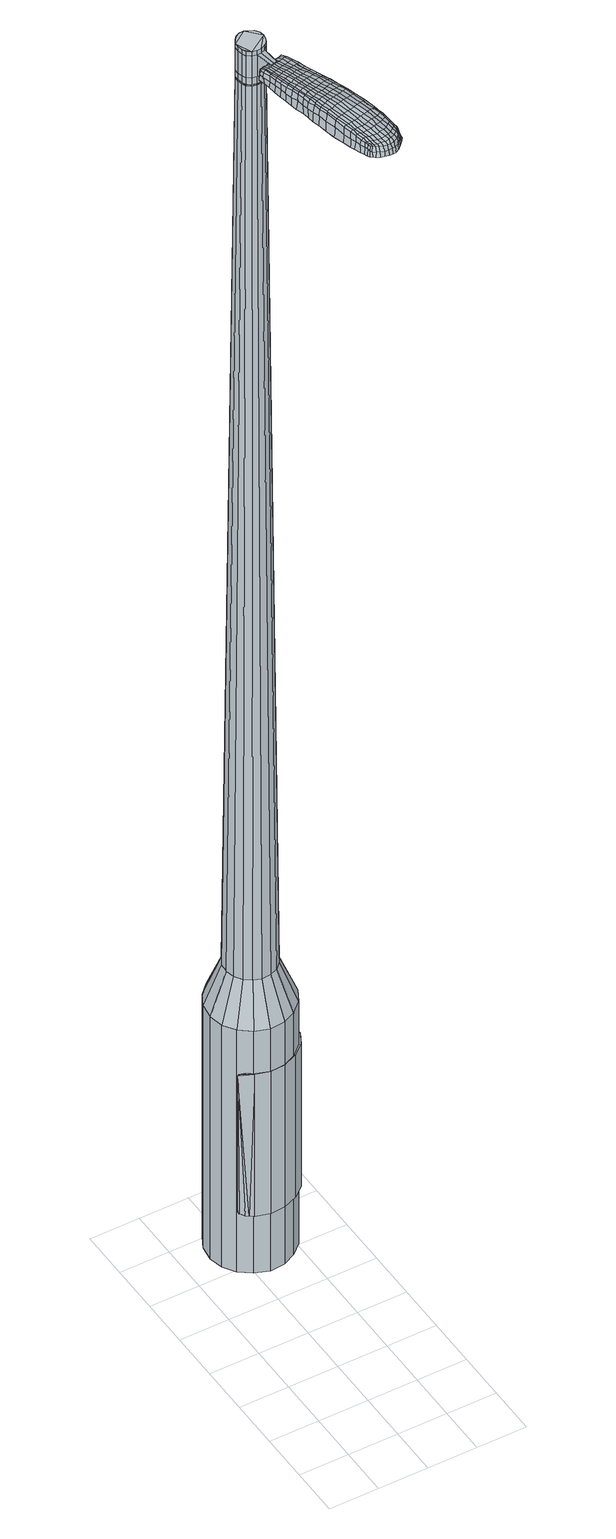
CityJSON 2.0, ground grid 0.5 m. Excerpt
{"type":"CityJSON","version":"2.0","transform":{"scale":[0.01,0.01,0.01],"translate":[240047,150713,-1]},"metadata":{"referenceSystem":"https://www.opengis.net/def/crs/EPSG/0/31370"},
"CityObjects":{
"object1":{"type":"GenericCityObject","attributes":{"cluster":827,"mean_distance_to_centroid":0.292,"new_centroid_x":240047.66,"new_centroid_y":150715.78,"mean_distance_to_camera":10.05,"H1":17.86,"H2":18.8,"Z_final":110.19,"cluster2":-1,"proj_x":240041.17,"proj_y":150717.24,"id_line":24051,"bearing_l":12.71,"distance":6.66,"orientation":"right","G_obj":282.71},"geometry":[{"type":"MultiSurface","lod":"2","boundaries":[[[0,1,2,3]],[[1,4,5,2]],[[4,6,7,5]],[[6,8,9,7]],[[8,10,11,9]],[[10,12,13,11]],[[12,14,15,13]],[[14,16,17,15]],[[16,18,19,17]],[[18,20,21,19]],[[20,22,23,21]],[[22,24,25,23]],[[24,26,27,25]],[[26,28,29,27]],[[28,30,31,29]],[[30,32,33,31]],[[32,34,35,33]],[[34,0,3,35]],[[36,37,38,39]],[[38,40,41,42]],[[41,43,42]],[[42,44,45,46]],[[45,47,46]],[[46,48,49,50]],[[49,51,50]],[[42,46,50,38]],[[50,52,39,38]],[[53,36,39]],[[2,5,7,35]],[[7,9,11,15]],[[11,13,15]],[[15,17,19,23]],[[19,21,23]],[[23,25,27,31]],[[27,29,31]],[[15,23,31,7]],[[31,33,35,7]],[[3,2,35]],[[1,0,54,55]],[[0,34,56,54]],[[34,32,57,56]],[[32,30,58,57]],[[30,28,59,58]],[[28,26,60,59]],[[26,24,61,60]],[[24,22,62,61]],[[22,20,63,62]],[[20,18,64,63]],[[18,16,65,64]],[[16,14,66,65]],[[14,12,67,66]],[[12,10,68,67]],[[10,8,69,68]],[[8,6,70,69]],[[6,4,71,70]],[[4,1,55,71]],[[55,54,72,73]],[[54,56,74,72]],[[56,57,75,74]],[[57,58,76,75]],[[58,59,77,76]],[[59,60,78,77]],[[60,61,79,78]],[[61,62,80,79]],[[62,63,81,80]],[[63,64,82,81]],[[64,65,83,82]],[[65,66,84,83]],[[66,67,85,84]],[[67,68,86,85]],[[68,69,87,86]],[[69,70,88,87]],[[70,71,89,88]],[[71,55,73,89]],[[90,91,92,93]],[[94,95,91,90]],[[96,97,95,94]],[[98,99,97,96]],[[100,101,99,98]],[[102,103,101,100]],[[104,105,103,102]],[[80,106,105,104]],[[107,108,106,80]],[[109,110,108,107]],[[111,112,110,109]],[[113,114,112,111]],[[115,116,114,113]],[[86,117,116,115]],[[87,118,117,86]],[[119,120,118,87]],[[121,122,120,119]],[[93,92,122,121]],[[123,124,125,126]],[[127,123,126,128]],[[129,127,128,130]],[[131,129,130,132]],[[133,131,132,134]],[[135,133,134,136]],[[137,135,136,138]],[[139,137,138,140]],[[141,139,140,142]],[[143,141,142,144]],[[145,143,144,146]],[[147,145,146,148]],[[149,147,148,150]],[[151,149,150,152]],[[153,151,152,154]],[[155,153,154,156]],[[73,72,90,93]],[[72,74,94,90]],[[74,75,96,94]],[[75,76,98,96]],[[76,77,100,98]],[[77,78,102,100]],[[78,79,104,102]],[[79,80,104]],[[81,107,80]],[[81,82,109,107]],[[82,83,111,109]],[[83,84,113,111]],[[84,85,115,113]],[[85,86,115]],[[88,119,87]],[[88,89,121,119]],[[89,73,93,121]],[[157,158,92,91]],[[158,159,122,92]],[[159,160,120,122]],[[160,118,120]],[[161,116,117]],[[161,162,114,116]],[[162,163,112,114]],[[163,164,110,112]],[[164,165,108,110]],[[165,106,108]],[[166,105,106]],[[166,167,103,105]],[[167,168,101,103]],[[168,169,99,101]],[[169,170,97,99]],[[170,171,95,97]],[[171,157,91,95]],[[39,52,155,172]],[[158,157,173,156]],[[53,39,172,124]],[[157,171,125,173]],[[36,53,124,123]],[[171,170,126,125]],[[37,36,123,127]],[[170,169,128,126]],[[38,37,127,129]],[[169,168,130,128]],[[40,38,129,131]],[[168,167,132,130]],[[41,40,131,133]],[[167,166,134,132]],[[43,41,133,135]],[[166,106,136,134]],[[42,43,135,137]],[[106,165,138,136]],[[44,42,137,139]],[[165,164,140,138]],[[45,44,139,141]],[[164,163,142,140]],[[47,45,141,143]],[[163,162,144,142]],[[46,47,143,145]],[[162,161,146,144]],[[48,46,145,147]],[[161,117,148,146]],[[49,48,147,149]],[[117,118,150,148]],[[51,49,149,151]],[[118,160,152,150]],[[50,51,151,153]],[[160,159,154,152]],[[52,50,153,155]],[[159,158,156,154]],[[155,156,174,175]],[[156,173,176,174]],[[173,125,177,176]],[[125,124,178,177]],[[124,172,179,178]],[[172,155,175,179]],[[180,181,182,183]],[[184,180,183,185]],[[180,184,186,187]],[[181,180,187,188]],[[189,190,191,192]],[[193,189,192,194]],[[189,193,195,196]],[[190,189,196,197]],[[198,199,200,201]],[[202,198,201,203]],[[198,202,204,205]],[[199,198,205,206]],[[207,208,209,210]],[[211,207,210,212]],[[207,211,213,214]],[[208,207,214,215]],[[216,217,218,219]],[[220,216,219,221]],[[216,220,222,223]],[[217,216,223,224]],[[225,226,227,228]],[[229,225,228,230]],[[225,229,231,232]],[[226,225,232,233]],[[234,235,236,237]],[[226,234,237,227]],[[234,226,233,238]],[[235,234,238,239]],[[240,241,242,243]],[[235,240,243,236]],[[240,235,239,244]],[[241,240,244,245]],[[246,184,185,247]],[[241,246,247,242]],[[246,241,245,248]],[[184,246,248,186]],[[249,250,251,252]],[[253,249,252,254]],[[249,253,255,256]],[[250,249,256,257]],[[258,259,260,261]],[[250,258,261,251]],[[258,250,257,262]],[[259,258,262,263]],[[264,265,266,267]],[[259,264,267,260]],[[264,259,263,268]],[[265,264,268,269]],[[270,271,272,273]],[[265,270,273,266]],[[270,265,269,274]],[[271,270,274,275]],[[276,181,188,277]],[[271,276,277,272]],[[276,271,275,278]],[[181,276,278,182]],[[279,280,281,282]],[[283,279,282,284]],[[279,283,285,286]],[[280,279,286,287]],[[288,289,290,291]],[[280,288,291,281]],[[288,280,287,292]],[[289,288,292,293]],[[294,295,296,297]],[[289,294,297,290]],[[294,289,293,298]],[[295,294,298,299]],[[300,193,194,301]],[[295,300,301,296]],[[300,295,299,302]],[[193,300,302,195]],[[303,304,305,306]],[[307,303,306,308]],[[303,307,309,310]],[[304,303,310,311]],[[312,313,314,315]],[[304,312,315,305]],[[312,304,311,316]],[[313,312,316,317]],[[318,319,320,321]],[[313,318,321,314]],[[318,313,317,322]],[[319,318,322,323]],[[324,325,326,327]],[[319,324,327,320]],[[324,319,323,328]],[[325,324,328,329]],[[330,190,197,331]],[[325,330,331,326]],[[330,325,329,332]],[[190,330,332,191]],[[333,219,218,334]],[[335,333,334,336]],[[333,335,337,338]],[[219,333,338,221]],[[339,335,336,340]],[[341,339,340,342]],[[339,341,343,344]],[[335,339,344,337]],[[345,341,342,346]],[[347,345,346,348]],[[345,347,349,350]],[[341,345,350,343]],[[351,347,348,352]],[[353,351,352,354]],[[351,353,355,356]],[[347,351,356,349]],[[357,353,354,358]],[[208,357,358,209]],[[357,208,215,359]],[[353,357,359,355]],[[360,361,206,205]],[[362,360,205,204]],[[360,362,363,364]],[[361,360,364,365]],[[366,367,365,364]],[[368,366,364,363]],[[366,368,369,370]],[[367,366,370,371]],[[372,373,371,370]],[[374,372,370,369]],[[372,374,375,376]],[[373,372,376,377]],[[378,379,377,376]],[[380,378,376,375]],[[378,380,213,211]],[[379,378,211,212]],[[381,382,383,384]],[[283,381,384,285]],[[381,283,284,385]],[[382,381,385,386]],[[387,202,203,388]],[[382,387,388,383]],[[387,382,386,389]],[[202,387,389,204]],[[390,391,392,393]],[[229,390,393,231]],[[390,229,230,394]],[[391,390,394,395]],[[396,397,398,399]],[[391,396,399,392]],[[396,391,395,400]],[[397,396,400,401]],[[402,199,206,403]],[[397,402,403,398]],[[402,397,401,404]],[[199,402,404,200]],[[405,406,407,408]],[[187,405,408,188]],[[405,187,186,409]],[[406,405,409,410]],[[411,412,413,414]],[[406,411,414,407]],[[411,406,410,415]],[[412,411,415,416]],[[417,210,209,418]],[[412,417,418,413]],[[417,412,416,419]],[[210,417,419,212]],[[420,421,422,423]],[[192,420,423,194]],[[420,192,191,424]],[[421,420,424,425]],[[426,214,213,427]],[[421,426,427,422]],[[426,421,425,428]],[[214,426,428,215]],[[429,430,431,432]],[[307,429,432,309]],[[429,307,308,433]],[[430,429,433,434]],[[435,220,221,436]],[[430,435,436,431]],[[435,430,434,437]],[[220,435,437,222]],[[438,439,440,441]],[[253,438,441,255]],[[438,253,254,442]],[[439,438,442,443]],[[444,445,446,447]],[[439,444,447,440]],[[444,439,443,448]],[[445,444,448,449]],[[450,217,224,451]],[[445,450,451,446]],[[450,445,449,452]],[[217,450,452,218]],[[453,454,443,442]],[[252,453,442,254]],[[453,252,251,455]],[[454,453,455,456]],[[457,458,449,448]],[[454,457,448,443]],[[457,454,456,459]],[[458,457,459,460]],[[461,334,218,452]],[[458,461,452,449]],[[461,458,460,462]],[[334,461,462,336]],[[463,464,465,466]],[[310,463,466,311]],[[463,310,309,432]],[[464,463,432,431]],[[467,338,337,468]],[[464,467,468,465]],[[467,464,431,436]],[[338,467,436,221]],[[469,470,456,455]],[[261,469,455,251]],[[469,261,260,471]],[[470,469,471,472]],[[473,474,460,459]],[[470,473,459,456]],[[473,470,472,475]],[[474,473,475,476]],[[477,340,336,462]],[[474,477,462,460]],[[477,474,476,478]],[[340,477,478,342]],[[479,480,481,482]],[[316,479,482,317]],[[479,316,311,466]],[[480,479,466,465]],[[483,344,343,484]],[[480,483,484,481]],[[483,480,465,468]],[[344,483,468,337]],[[485,486,472,471]],[[267,485,471,260]],[[485,267,266,487]],[[486,485,487,488]],[[489,490,476,475]],[[486,489,475,472]],[[489,486,488,491]],[[490,489,491,492]],[[493,346,342,478]],[[490,493,478,476]],[[493,490,492,494]],[[346,493,494,348]],[[495,496,497,498]],[[322,495,498,323]],[[495,322,317,482]],[[496,495,482,481]],[[499,350,349,500]],[[496,499,500,497]],[[499,496,481,484]],[[350,499,484,343]],[[501,502,488,487]],[[273,501,487,266]],[[501,273,272,503]],[[502,501,503,504]],[[505,506,492,491]],[[502,505,491,488]],[[505,502,504,507]],[[506,505,507,508]],[[509,352,348,494]],[[506,509,494,492]],[[509,506,508,510]],[[352,509,510,354]],[[511,512,513,514]],[[328,511,514,329]],[[511,328,323,498]],[[512,511,498,497]],[[515,356,355,516]],[[512,515,516,513]],[[515,512,497,500]],[[356,515,500,349]],[[517,518,504,503]],[[277,517,503,272]],[[517,277,188,408]],[[518,517,408,407]],[[519,520,508,507]],[[518,519,507,504]],[[519,518,407,414]],[[520,519,414,413]],[[521,358,354,510]],[[520,521,510,508]],[[521,520,413,418]],[[358,521,418,209]],[[522,523,425,424]],[[332,522,424,191]],[[522,332,329,514]],[[523,522,514,513]],[[524,359,215,428]],[[523,524,428,425]],[[524,523,513,516]],[[359,524,516,355]],[[525,526,386,385]],[[282,525,385,284]],[[525,282,281,527]],[[526,525,527,528]],[[529,362,204,389]],[[526,529,389,386]],[[529,526,528,530]],[[362,529,530,363]],[[531,532,533,534]],[[232,531,534,233]],[[531,232,231,393]],[[532,531,393,392]],[[535,536,537,538]],[[532,535,538,533]],[[535,532,392,399]],[[536,535,399,398]],[[539,361,365,540]],[[536,539,540,537]],[[539,536,398,403]],[[361,539,403,206]],[[541,542,528,527]],[[291,541,527,281]],[[541,291,290,543]],[[542,541,543,544]],[[545,368,363,530]],[[542,545,530,528]],[[545,542,544,546]],[[368,545,546,369]],[[547,548,549,550]],[[238,547,550,239]],[[547,238,233,534]],[[548,547,534,533]],[[551,552,553,554]],[[548,551,554,549]],[[551,548,533,538]],[[552,551,538,537]],[[555,367,371,556]],[[552,555,556,553]],[[555,552,537,540]],[[367,555,540,365]],[[557,558,544,543]],[[297,557,543,290]],[[557,297,296,559]],[[558,557,559,560]],[[561,374,369,546]],[[558,561,546,544]],[[561,558,560,562]],[[374,561,562,375]],[[563,564,565,566]],[[244,563,566,245]],[[563,244,239,550]],[[564,563,550,549]],[[567,568,569,570]],[[564,567,570,565]],[[567,564,549,554]],[[568,567,554,553]],[[571,373,377,572]],[[568,571,572,569]],[[571,568,553,556]],[[373,571,556,371]],[[573,574,560,559]],[[301,573,559,296]],[[573,301,194,423]],[[574,573,423,422]],[[575,380,375,562]],[[574,575,562,560]],[[575,574,422,427]],[[380,575,427,213]],[[576,577,410,409]],[[248,576,409,186]],[[576,248,245,566]],[[577,576,566,565]],[[578,579,416,415]],[[577,578,415,410]],[[578,577,565,570]],[[579,578,570,569]],[[580,379,212,419]],[[579,580,419,416]],[[580,579,569,572]],[[379,580,572,377]],[[581,582,583,584]],[[584,583,585,586]],[[587,585,583,588]],[[588,583,582,589]],[[590,591,592,593]],[[593,592,594,595]],[[596,594,592,597]],[[597,592,591,598]],[[599,600,601,602]],[[602,601,603,604]],[[605,603,601,606]],[[606,601,600,607]],[[608,609,610,611]],[[611,610,612,613]],[[614,612,610,615]],[[615,610,609,616]],[[617,618,619,620]],[[620,619,621,622]],[[623,621,619,624]],[[624,619,618,625]],[[626,627,628,629]],[[629,628,630,631]],[[632,630,628,633]],[[633,628,627,634]],[[635,636,637,638]],[[638,637,627,626]],[[634,627,637,639]],[[639,637,636,640]],[[641,642,643,644]],[[644,643,636,635]],[[640,636,643,645]],[[645,643,642,646]],[[586,585,647,648]],[[648,647,642,641]],[[646,642,647,649]],[[649,647,585,587]],[[650,651,652,653]],[[653,652,654,655]],[[656,654,652,657]],[[657,652,651,658]],[[659,660,661,662]],[[662,661,651,650]],[[658,651,661,663]],[[663,661,660,664]],[[665,666,667,668]],[[668,667,660,659]],[[664,660,667,669]],[[669,667,666,670]],[[671,672,673,674]],[[674,673,666,665]],[[670,666,673,675]],[[675,673,672,676]],[[589,582,677,678]],[[678,677,672,671]],[[676,672,677,679]],[[679,677,582,581]],[[680,681,682,683]],[[683,682,684,685]],[[686,684,682,687]],[[687,682,681,688]],[[689,690,691,692]],[[692,691,681,680]],[[688,681,691,693]],[[693,691,690,694]],[[695,696,697,698]],[[698,697,690,689]],[[694,690,697,699]],[[699,697,696,700]],[[595,594,701,702]],[[702,701,696,695]],[[700,696,701,703]],[[703,701,594,596]],[[704,705,706,707]],[[707,706,708,709]],[[710,708,706,711]],[[711,706,705,712]],[[713,714,715,716]],[[716,715,705,704]],[[712,705,715,717]],[[717,715,714,718]],[[719,720,721,722]],[[722,721,714,713]],[[718,714,721,723]],[[723,721,720,724]],[[725,726,727,728]],[[728,727,720,719]],[[724,720,727,729]],[[729,727,726,730]],[[598,591,731,732]],[[732,731,726,725]],[[730,726,731,733]],[[733,731,591,590]],[[617,620,734,735]],[[735,734,736,737]],[[738,736,734,739]],[[739,734,620,622]],[[737,736,740,741]],[[741,740,742,743]],[[744,742,740,745]],[[745,740,736,738]],[[743,742,746,747]],[[747,746,748,749]],[[750,748,746,751]],[[751,746,742,744]],[[749,748,752,753]],[[753,752,754,755]],[[756,754,752,757]],[[757,752,748,750]],[[755,754,758,759]],[[759,758,609,608]],[[616,609,758,760]],[[760,758,754,756]],[[607,761,762,606]],[[606,762,763,605]],[[764,763,762,765]],[[765,762,761,766]],[[766,767,768,765]],[[765,768,769,764]],[[770,769,768,771]],[[771,768,767,772]],[[772,773,774,771]],[[771,774,775,770]],[[776,775,774,777]],[[777,774,773,778]],[[778,779,780,777]],[[777,780,781,776]],[[614,781,780,612]],[[612,780,779,613]],[[782,783,784,785]],[[785,784,684,686]],[[685,684,784,786]],[[786,784,783,787]],[[604,603,788,789]],[[789,788,783,782]],[[787,783,788,790]],[[790,788,603,605]],[[791,792,793,794]],[[794,793,630,632]],[[631,630,793,795]],[[795,793,792,796]],[[797,798,799,800]],[[800,799,792,791]],[[796,792,799,801]],[[801,799,798,802]],[[607,600,803,804]],[[804,803,798,797]],[[802,798,803,805]],[[805,803,600,599]],[[806,807,808,809]],[[809,808,588,589]],[[587,588,808,810]],[[810,808,807,811]],[[812,813,814,815]],[[815,814,807,806]],[[811,807,814,816]],[[816,814,813,817]],[[608,611,818,819]],[[819,818,813,812]],[[817,813,818,820]],[[820,818,611,613]],[[821,822,823,824]],[[824,823,593,595]],[[590,593,823,825]],[[825,823,822,826]],[[614,615,827,828]],[[828,827,822,821]],[[826,822,827,829]],[[829,827,615,616]],[[830,831,832,833]],[[833,832,708,710]],[[709,708,832,834]],[[834,832,831,835]],[[622,621,836,837]],[[837,836,831,830]],[[835,831,836,838]],[[838,836,621,623]],[[839,840,654,656]],[[655,654,841]],[[654,840,841]],[[842,843,844,845]],[[845,844,840,839]],[[841,840,844,846]],[[846,844,843,847]],[[625,618,848,849]],[[849,848,843,842]],[[847,843,848,850]],[[850,848,618,617]],[[841,851,653,655]],[[650,653,851,852]],[[852,851,853]],[[847,854,855,846]],[[846,855,851,841]],[[853,851,855,856]],[[856,855,854,857]],[[617,735,175,850]],[[850,175,854,847]],[[857,854,175,858]],[[858,175,735,737]],[[859,860,861,862]],[[862,861,711,712]],[[710,711,861,833]],[[833,861,860,830]],[[738,739,863,864]],[[864,863,860,859]],[[830,860,863,837]],[[837,863,739,622]],[[853,865,866,852]],[[852,866,662,650]],[[659,662,866,867]],[[867,866,865,868]],[[857,869,870,856]],[[856,870,865,853]],[[868,865,870,871]],[[871,870,869,872]],[[737,741,873,858]],[[858,873,869,857]],[[872,869,873,874]],[[874,873,741,743]],[[875,876,877,878]],[[878,877,717,718]],[[712,717,877,862]],[[862,877,876,859]],[[744,745,879,880]],[[880,879,876,875]],[[859,876,879,864]],[[864,879,745,738]],[[868,881,882,867]],[[867,882,668,659]],[[665,668,882,883]],[[883,882,881,884]],[[872,885,886,871]],[[871,886,881,868]],[[884,881,886,887]],[[887,886,885,888]],[[743,747,889,874]],[[874,889,885,872]],[[888,885,889,890]],[[890,889,747,749]],[[891,892,893,894]],[[894,893,723,724]],[[718,723,893,878]],[[878,893,892,875]],[[750,751,895,896]],[[896,895,892,891]],[[875,892,895,880]],[[880,895,751,744]],[[884,897,898,883]],[[883,898,674,665]],[[671,674,898,899]],[[899,898,897,900]],[[888,901,902,887]],[[887,902,897,884]],[[900,897,902,903]],[[903,902,901,904]],[[749,753,905,890]],[[890,905,901,888]],[[904,901,905,906]],[[906,905,753,755]],[[907,908,909,910]],[[910,909,729,730]],[[724,729,909,894]],[[894,909,908,891]],[[756,757,911,912]],[[912,911,908,907]],[[891,908,911,896]],[[896,911,757,750]],[[900,913,914,899]],[[899,914,678,671]],[[589,678,914,809]],[[809,914,913,806]],[[904,915,916,903]],[[903,916,913,900]],[[806,913,916,815]],[[815,916,915,812]],[[755,759,917,906]],[[906,917,915,904]],[[812,915,917,819]],[[819,917,759,608]],[[826,918,919,825]],[[825,919,733,590]],[[730,733,919,910]],[[910,919,918,907]],[[616,760,920,829]],[[829,920,918,826]],[[907,918,920,912]],[[912,920,760,756]],[[787,921,922,786]],[[786,922,683,685]],[[680,683,922,923]],[[923,922,921,924]],[[605,763,925,790]],[[790,925,921,787]],[[924,921,925,926]],[[926,925,763,764]],[[927,928,929,930]],[[930,929,633,634]],[[632,633,929,794]],[[794,929,928,791]],[[931,932,933,934]],[[934,933,928,927]],[[791,928,933,800]],[[800,933,932,797]],[[766,761,935,936]],[[936,935,932,931]],[[797,932,935,804]],[[804,935,761,607]],[[924,937,938,923]],[[923,938,692,680]],[[689,692,938,939]],[[939,938,937,940]],[[764,769,941,926]],[[926,941,937,924]],[[940,937,941,942]],[[942,941,769,770]],[[943,944,945,946]],[[946,945,639,640]],[[634,639,945,930]],[[930,945,944,927]],[[947,948,949,950]],[[950,949,944,943]],[[927,944,949,934]],[[934,949,948,931]],[[772,767,951,952]],[[952,951,948,947]],[[931,948,951,936]],[[936,951,767,766]],[[940,953,954,939]],[[939,954,698,689]],[[695,698,954,955]],[[955,954,953,956]],[[770,775,957,942]],[[942,957,953,940]],[[956,953,957,958]],[[958,957,775,776]],[[959,960,961,962]],[[962,961,645,646]],[[640,645,961,946]],[[946,961,960,943]],[[963,964,965,966]],[[966,965,960,959]],[[943,960,965,950]],[[950,965,964,947]],[[778,773,967,968]],[[968,967,964,963]],[[947,964,967,952]],[[952,967,773,772]],[[956,969,970,955]],[[955,970,702,695]],[[595,702,970,824]],[[824,970,969,821]],[[776,781,971,958]],[[958,971,969,956]],[[821,969,971,828]],[[828,971,781,614]],[[811,972,973,810]],[[810,973,649,587]],[[646,649,973,962]],[[962,973,972,959]],[[817,974,975,816]],[[816,975,972,811]],[[959,972,975,966]],[[966,975,974,963]],[[613,779,976,820]],[[820,976,974,817]],[[963,974,976,968]],[[968,976,779,778]],[[581,584,183,182]],[[584,586,185,183]],[[596,597,196,195]],[[597,598,197,196]],[[599,602,201,200]],[[602,604,203,201]],[[623,624,223,222]],[[624,625,224,223]],[[626,629,228,227]],[[629,631,230,228]],[[635,638,237,236]],[[638,626,227,237]],[[641,644,243,242]],[[644,635,236,243]],[[586,648,247,185]],[[648,641,242,247]],[[656,657,256,255]],[[657,658,257,256]],[[658,663,262,257]],[[663,664,263,262]],[[664,669,268,263]],[[669,670,269,268]],[[670,675,274,269]],[[675,676,275,274]],[[676,679,278,275]],[[679,581,182,278]],[[686,687,286,285]],[[687,688,287,286]],[[688,693,292,287]],[[693,694,293,292]],[[694,699,298,293]],[[699,700,299,298]],[[700,703,302,299]],[[703,596,195,302]],[[704,707,306,305]],[[707,709,308,306]],[[713,716,315,314]],[[716,704,305,315]],[[719,722,321,320]],[[722,713,314,321]],[[725,728,327,326]],[[728,719,320,327]],[[598,732,331,197]],[[732,725,326,331]],[[782,785,384,383]],[[785,686,285,384]],[[604,789,388,203]],[[789,782,383,388]],[[631,795,394,230]],[[795,796,395,394]],[[796,801,400,395]],[[801,802,401,400]],[[802,805,404,401]],[[805,599,200,404]],[[709,834,433,308]],[[834,835,434,433]],[[835,838,437,434]],[[838,623,222,437]],[[839,656,441,440]],[[656,255,441]],[[842,845,447,446]],[[845,839,440,447]],[[625,849,451,224]],[[849,842,446,451]],[[977,978,979,980]],[[981,982,980,979]],[[983,984,985,986]],[[987,988,989,990]],[[978,991,992,979]],[[993,981,979,992]],[[994,983,986,995]],[[996,997,988,987]],[[991,998,999,992]],[[999,1000,993,992]],[[1001,994,995,1002]],[[1003,997,996,1004]],[[998,1005,1006,999]],[[1006,1007,1000,999]],[[1008,1001,1002,1009]],[[1010,1003,1004,1011]],[[1012,1013,1014,1015]],[[1016,1017,1013,1012]],[[1016,1018,1019,1017]],[[1018,1020,1021,1019]],[[1022,1023,1024,1025]],[[1026,1027,1023,1022]],[[1028,1029,1027,1026]],[[1030,1031,1029,1028]],[[1025,1014,1013,1022]],[[1022,1013,1017,1026]],[[1017,1019,1028,1026]],[[1019,1021,1030,1028]],[[986,985,982,981]],[[995,986,981,993]],[[1000,1002,995,993]],[[1007,1009,1002,1000]],[[987,990,984,983]],[[996,987,983,994]],[[1004,996,994,1001]],[[1011,1004,1001,1008]],[[988,1012,1015,989]],[[997,1016,1012,988]],[[1018,1016,997,1003]],[[1020,1018,1003,1010]],[[1032,1033,1034,1035]],[[1034,1036,1037,1038]],[[1034,1038,1039,1040]],[[1034,1040,1035]],[[1041,1032,1035,1042]],[[1043,1042,1035,1044]],[[1045,1044,1035]],[[1046,1034,1033,1047]],[[1048,1046,1047,1049]],[[1050,1048,1049,1051]],[[1052,1050,1051,1053]],[[1054,1052,1053,1055]],[[1055,1056,1057,1058]],[[1055,1058,1059,1060]],[[1055,1060,1061,1062]],[[1061,1063,1064,1065]],[[1061,1065,1066,1067]],[[1061,1067,1062]],[[1055,1062,1054]],[[1068,1069,1033,1032]],[[1070,1071,1036,1034]],[[1072,1073,1045,1035]],[[1069,1074,1047,1033]],[[1075,1070,1034,1046]],[[1074,1076,1049,1047]],[[1077,1075,1046,1048]],[[1076,1078,1051,1049]],[[1079,1077,1048,1050]],[[1078,1080,1053,1051]],[[1081,1079,1050,1052]],[[1080,1082,1055,1053]],[[1083,1081,1052,1054]],[[1082,1084,1056,1055]],[[1085,1086,1063,1061]],[[1087,1083,1054,1062]],[[1057,1056,1084,1088]],[[1058,1057,1088,1089]],[[1059,1058,1089,1090]],[[1060,1059,1090,1091]],[[1061,1060,1091,1085]],[[1092,1068,1032,1041]],[[1093,1092,1041,1042]],[[1094,1093,1042,1043]],[[1095,1094,1043,1044]],[[1073,1095,1044,1045]],[[1037,1036,1071,1096]],[[1064,1063,1086,1097]],[[1038,1037,1096,1098]],[[1039,1038,1098,1099]],[[1040,1039,1099,1100]],[[1035,1040,1100,1072]],[[1065,1064,1097,1101]],[[1066,1065,1101,1102]],[[1067,1066,1102,1103]],[[1062,1067,1103,1087]]]}]}
},
"vertices":[
[78,235,384],[63,234,384],[63,234,96],[78,235,96],[49,239,384],[49,239,96],[37,248,384],[37,248,96],[29,260,384],[29,260,96],[26,274,384],[26,274,96],[28,289,384],[28,289,96],[35,302,384],[35,302,96],[45,312,384],[45,312,96],[59,318,384],[59,318,96],[74,318,384],[74,318,96],[88,314,384],[88,314,96],[99,305,384],[99,305,96],[107,293,384],[107,293,96],[111,278,384],[111,278,96],[109,264,384],[109,264,96],[102,251,384],[102,251,96],[91,241,384],[91,241,96],[79,268,1524],[81,272,1524],[82,277,1524],[71,263,1524],[81,282,1524],[78,286,1524],[70,290,1524],[74,288,1524],[65,290,1524],[61,288,1524],[55,280,1524],[58,285,1524],[55,276,1524],[56,271,1524],[62,264,1524],[58,267,1524],[67,263,1524],[76,265,1524],[74,252,429],[65,251,429],[82,255,429],[88,261,429],[92,269,429],[93,278,429],[92,286,429],[87,294,429],[80,299,429],[71,301,429],[63,301,429],[55,298,429],[48,292,429],[44,284,429],[43,275,429],[45,267,429],[50,259,429],[57,254,429],[71,263,1483],[67,263,1483],[76,265,1483],[79,268,1483],[81,272,1483],[82,277,1483],[81,282,1483],[78,286,1483],[74,288,1483],[70,290,1483],[65,290,1483],[61,288,1483],[58,285,1483],[55,280,1483],[55,276,1483],[56,271,1483],[58,267,1483],[62,264,1483],[71,264,1483],[71,264,1485],[67,264,1485],[67,264,1483],[75,266,1483],[75,266,1485],[79,269,1483],[79,269,1485],[81,273,1483],[81,273,1485],[81,277,1483],[81,277,1485],[80,281,1483],[80,281,1485],[78,285,1483],[78,285,1485],[74,288,1485],[70,289,1483],[70,289,1485],[65,289,1483],[65,289,1485],[61,287,1483],[61,287,1485],[58,284,1483],[58,284,1485],[56,280,1483],[56,280,1485],[55,276,1485],[56,271,1485],[59,268,1483],[59,268,1485],[62,265,1483],[62,265,1485],[79,268,1519],[76,265,1519],[76,265,1493],[79,268,1493],[81,272,1519],[81,272,1493],[82,277,1519],[82,277,1493],[81,282,1519],[81,282,1493],[78,286,1519],[78,286,1493],[74,288,1519],[74,288,1493],[70,290,1519],[70,290,1493],[65,290,1519],[65,290,1493],[61,288,1519],[61,288,1493],[58,285,1519],[58,285,1493],[55,280,1519],[55,280,1493],[55,276,1519],[55,276,1493],[56,271,1519],[56,271,1493],[58,267,1519],[58,267,1493],[62,264,1519],[62,264,1493],[67,263,1519],[67,263,1493],[71,263,1485],[67,263,1485],[62,264,1485],[58,267,1485],[55,280,1485],[58,285,1485],[61,288,1485],[65,290,1485],[70,290,1485],[78,286,1485],[81,282,1485],[82,277,1485],[81,272,1485],[79,268,1485],[76,265,1485],[71,263,1519],[71,263,1493],[72,244,1513],[72,244,1518],[75,245,1513],[78,246,1513],[78,246,1518],[75,245,1518],[73,169,1519],[71,176,1518],[70,174,1509],[71,167,1510],[74,160,1519],[73,158,1510],[76,161,1526],[74,170,1525],[73,177,1525],[110,177,1519],[108,184,1518],[107,184,1525],[109,177,1525],[112,168,1519],[111,169,1526],[114,167,1510],[112,176,1510],[110,183,1509],[109,101,1519],[106,101,1519],[106,100,1513],[109,100,1513],[113,103,1519],[113,102,1513],[113,105,1524],[109,103,1524],[105,102,1524],[93,174,1530],[91,181,1529],[88,180,1529],[90,173,1530],[95,165,1531],[92,164,1531],[99,166,1530],[97,174,1530],[95,182,1529],[75,252,1512],[72,252,1512],[73,251,1517],[75,251,1517],[78,253,1512],[78,252,1517],[78,252,1506],[75,251,1506],[72,251,1506],[87,111,1519],[86,114,1519],[85,113,1512],[86,110,1512],[88,109,1518],[87,108,1512],[89,110,1522],[88,112,1523],[87,115,1524],[84,119,1519],[83,124,1519],[81,123,1512],[83,117,1512],[85,119,1524],[84,125,1525],[81,130,1519],[79,137,1519],[78,136,1511],[80,128,1511],[82,131,1526],[80,139,1526],[77,149,1519],[75,147,1510],[78,150,1526],[60,241,1513],[62,234,1513],[63,235,1518],[61,242,1517],[60,247,1512],[61,246,1516],[59,246,1506],[60,240,1507],[61,233,1507],[63,226,1514],[64,219,1515],[65,220,1520],[64,227,1519],[62,225,1507],[63,218,1507],[65,212,1515],[66,204,1516],[68,206,1522],[66,213,1521],[64,210,1508],[65,203,1508],[68,197,1517],[69,190,1517],[70,191,1524],[69,198,1523],[66,196,1508],[68,188,1509],[70,183,1518],[71,184,1524],[69,181,1509],[122,118,1519],[122,121,1519],[120,122,1524],[121,118,1523],[122,116,1518],[121,116,1522],[123,115,1512],[123,118,1512],[123,121,1512],[121,126,1519],[120,132,1519],[119,132,1525],[120,126,1524],[123,126,1512],[122,131,1512],[119,138,1519],[118,146,1519],[116,146,1526],[118,138,1526],[121,137,1511],[119,145,1511],[115,157,1519],[113,157,1526],[117,156,1510],[90,248,1513],[92,241,1513],[93,240,1507],[91,247,1507],[88,253,1512],[89,253,1506],[88,252,1516],[89,248,1517],[91,241,1518],[94,233,1514],[96,226,1515],[98,225,1507],[96,233,1507],[93,234,1519],[95,227,1520],[98,219,1515],[100,212,1516],[102,211,1508],[100,218,1508],[97,220,1521],[99,212,1522],[102,205,1517],[104,198,1517],[106,197,1509],[104,204,1508],[101,205,1523],[103,198,1524],[106,191,1518],[108,190,1509],[105,191,1524],[76,246,1519],[74,245,1519],[78,239,1520],[75,238,1520],[81,239,1520],[79,246,1519],[80,231,1522],[77,231,1522],[81,224,1523],[79,223,1523],[84,225,1523],[83,232,1521],[83,217,1524],[80,216,1524],[85,210,1525],[82,209,1525],[88,210,1525],[86,217,1524],[86,202,1526],[83,202,1526],[88,195,1527],[85,194,1527],[91,196,1527],[90,203,1526],[90,188,1528],[87,187,1528],[93,189,1528],[108,106,1527],[105,105,1527],[112,108,1526],[111,112,1527],[107,110,1528],[104,109,1528],[106,116,1529],[102,116,1529],[110,118,1528],[108,125,1530],[104,124,1530],[101,123,1530],[103,131,1531],[99,130,1531],[107,132,1530],[105,141,1531],[101,140,1531],[97,139,1531],[98,152,1531],[94,151,1531],[102,153,1531],[121,113,1518],[120,111,1519],[121,110,1513],[123,113,1513],[120,115,1523],[119,112,1523],[117,107,1519],[117,106,1513],[116,108,1524],[89,107,1518],[92,105,1518],[92,107,1523],[90,108,1523],[89,106,1513],[91,104,1513],[95,103,1519],[98,101,1519],[98,103,1524],[95,105,1523],[94,102,1513],[98,101,1513],[102,101,1519],[102,102,1524],[102,100,1513],[75,170,1528],[77,171,1528],[76,178,1528],[74,177,1527],[77,162,1528],[79,162,1529],[80,171,1529],[83,172,1530],[82,179,1529],[79,178,1528],[82,162,1529],[85,163,1530],[86,172,1530],[85,179,1529],[88,163,1531],[107,177,1528],[105,177,1529],[107,168,1529],[109,169,1528],[105,184,1527],[103,184,1528],[101,176,1529],[103,167,1530],[99,183,1528],[87,255,1512],[85,254,1512],[84,253,1517],[86,254,1517],[88,254,1506],[86,254,1506],[81,254,1512],[81,252,1517],[82,253,1506],[61,249,1512],[62,249,1512],[62,248,1506],[60,248,1506],[61,248,1517],[63,248,1517],[64,250,1512],[67,251,1512],[67,250,1506],[64,249,1506],[65,249,1517],[68,249,1517],[70,251,1512],[70,250,1506],[70,250,1517],[63,243,1519],[64,243,1519],[64,235,1520],[65,236,1520],[66,244,1519],[69,244,1519],[68,236,1520],[70,237,1520],[71,245,1519],[73,237,1520],[88,248,1519],[86,248,1519],[88,241,1520],[90,241,1520],[83,247,1519],[84,240,1520],[65,228,1521],[67,228,1521],[66,221,1522],[68,221,1522],[69,229,1521],[72,230,1521],[71,222,1522],[73,222,1523],[74,230,1522],[76,223,1523],[92,234,1521],[90,233,1521],[91,226,1522],[93,227,1522],[86,233,1521],[88,225,1522],[68,213,1523],[69,214,1523],[69,206,1524],[71,207,1524],[72,214,1523],[75,215,1524],[73,207,1525],[76,208,1525],[77,216,1524],[79,208,1525],[95,219,1523],[93,219,1523],[95,212,1524],[97,212,1524],[90,218,1524],[92,211,1525],[70,199,1525],[72,199,1525],[72,192,1526],[73,192,1526],[75,200,1526],[78,200,1526],[76,193,1527],[79,193,1527],[80,201,1526],[82,194,1527],[99,205,1525],[97,205,1525],[99,198,1526],[101,198,1526],[94,204,1526],[95,197,1527],[73,184,1527],[75,185,1527],[77,185,1527],[80,186,1528],[83,187,1528],[103,191,1527],[101,191,1527],[97,190,1528],[120,117,1525],[118,114,1525],[119,120,1526],[118,118,1526],[116,111,1526],[115,115,1527],[89,111,1525],[91,109,1525],[90,113,1526],[88,114,1525],[94,107,1525],[97,106,1526],[96,110,1527],[93,111,1526],[101,105,1526],[100,109,1527],[119,125,1526],[117,124,1527],[118,131,1527],[116,130,1528],[114,121,1528],[112,127,1529],[87,119,1526],[89,118,1527],[87,124,1528],[85,125,1527],[92,117,1527],[95,116,1528],[93,123,1529],[90,123,1528],[99,115,1528],[97,122,1530],[116,138,1528],[115,136,1529],[115,146,1528],[113,144,1529],[111,134,1529],[109,143,1530],[84,131,1528],[86,130,1528],[84,138,1529],[82,139,1528],[88,130,1529],[92,129,1530],[90,138,1530],[87,138,1530],[95,129,1530],[93,138,1531],[112,157,1529],[110,156,1529],[106,155,1530],[79,150,1528],[81,150,1529],[84,150,1530],[87,150,1530],[91,151,1531],[72,174,1509],[73,176,1518],[75,169,1518],[73,167,1509],[76,160,1519],[75,159,1510],[77,162,1525],[76,170,1525],[75,177,1525],[105,184,1525],[106,183,1518],[108,176,1518],[107,177,1525],[110,168,1519],[109,168,1525],[112,167,1510],[110,175,1509],[108,182,1509],[106,102,1513],[105,103,1519],[109,103,1519],[109,103,1513],[112,105,1519],[112,104,1513],[111,107,1524],[108,105,1524],[105,104,1524],[88,180,1528],[91,180,1528],[93,173,1529],[90,173,1529],[95,164,1529],[92,164,1529],[98,165,1529],[96,174,1529],[95,181,1528],[73,249,1516],[73,249,1512],[75,250,1512],[76,249,1516],[78,251,1512],[78,250,1516],[79,250,1506],[76,249,1506],[73,249,1506],[87,114,1512],[88,115,1519],[89,112,1518],[88,111,1512],[90,110,1518],[89,109,1512],[90,111,1522],[90,113,1523],[89,116,1523],[83,123,1512],[84,125,1519],[86,119,1519],[85,118,1512],[87,120,1524],[86,126,1525],[80,136,1511],[81,138,1519],[83,130,1519],[82,129,1511],[84,131,1525],[82,139,1526],[79,149,1519],[77,147,1510],[80,150,1526],[65,235,1518],[64,234,1513],[62,242,1513],[63,242,1517],[62,247,1512],[63,246,1515],[61,246,1506],[62,240,1506],[63,233,1507],[67,220,1520],[66,219,1514],[65,227,1514],[66,228,1519],[64,225,1507],[65,218,1507],[70,206,1522],[68,205,1516],[67,212,1515],[68,213,1521],[66,211,1508],[67,203,1508],[72,191,1523],[71,190,1517],[70,197,1516],[71,198,1522],[68,196,1508],[70,189,1508],[72,183,1517],[73,184,1524],[71,181,1509],[118,121,1523],[120,121,1519],[120,118,1518],[119,118,1523],[120,116,1518],[119,117,1522],[121,116,1512],[121,118,1512],[121,121,1512],[117,132,1525],[118,132,1519],[119,126,1519],[118,126,1524],[121,125,1512],[120,131,1512],[114,146,1526],[116,145,1519],[117,138,1519],[116,138,1525],[119,137,1511],[117,144,1511],[113,156,1519],[112,157,1526],[115,156,1510],[92,239,1507],[90,240,1513],[88,247,1513],[89,247,1506],[87,252,1512],[88,251,1506],[86,251,1515],[87,247,1517],[89,240,1518],[96,225,1507],[94,226,1514],[92,233,1514],[94,232,1507],[91,233,1519],[93,226,1520],[100,210,1508],[99,211,1516],[97,218,1515],[98,218,1508],[95,219,1521],[97,212,1522],[104,196,1508],[103,197,1517],[101,204,1516],[102,203,1508],[99,205,1522],[101,198,1523],[105,190,1517],[106,189,1509],[103,191,1524],[76,245,1518],[74,244,1518],[78,238,1519],[76,237,1519],[81,239,1519],[79,245,1518],[80,231,1520],[77,230,1520],[81,223,1521],[79,223,1521],[84,224,1521],[83,231,1520],[83,216,1523],[80,216,1523],[85,209,1524],[82,208,1524],[88,210,1524],[86,217,1523],[86,202,1525],[84,201,1525],[88,195,1526],[85,194,1526],[91,195,1526],[89,202,1525],[90,187,1527],[87,187,1527],[93,188,1527],[105,106,1526],[108,107,1526],[111,109,1525],[110,113,1526],[107,111,1526],[104,110,1526],[102,116,1528],[106,117,1528],[109,119,1527],[108,125,1528],[104,124,1529],[101,123,1529],[99,130,1530],[102,131,1530],[106,132,1529],[104,141,1530],[101,140,1530],[97,139,1530],[94,151,1530],[98,152,1530],[101,153,1530],[119,111,1513],[118,112,1518],[120,114,1518],[121,114,1512],[119,115,1523],[117,113,1523],[115,108,1519],[116,108,1513],[115,110,1523],[93,108,1523],[93,107,1518],[91,109,1518],[91,110,1523],[90,108,1512],[92,106,1512],[99,105,1523],[99,104,1519],[95,105,1519],[96,106,1523],[95,104,1513],[99,103,1513],[102,103,1519],[102,104,1524],[102,102,1513],[77,177,1527],[78,171,1527],[77,170,1527],[75,177,1526],[78,162,1527],[80,162,1528],[82,178,1528],[84,171,1528],[81,171,1528],[79,178,1527],[82,162,1528],[85,163,1529],[87,172,1529],[85,179,1528],[89,163,1529],[106,168,1528],[104,176,1527],[106,177,1527],[108,168,1527],[104,184,1526],[102,183,1527],[100,175,1528],[103,167,1528],[99,182,1527],[85,251,1516],[85,252,1512],[86,253,1512],[86,252,1516],[87,252,1506],[86,252,1506],[82,251,1512],[82,251,1516],[83,251,1506],[62,246,1506],[63,247,1512],[63,247,1516],[67,247,1506],[68,248,1512],[65,248,1512],[65,247,1506],[66,247,1516],[68,248,1516],[70,249,1512],[70,248,1506],[71,248,1516],[64,242,1518],[65,235,1519],[66,235,1519],[69,243,1518],[67,243,1518],[68,236,1519],[71,236,1519],[73,237,1519],[88,240,1519],[86,247,1518],[87,247,1518],[89,240,1519],[83,246,1518],[84,239,1519],[67,228,1520],[66,228,1520],[68,220,1521],[69,221,1521],[72,229,1520],[69,228,1520],[71,221,1521],[73,222,1521],[75,230,1520],[76,222,1521],[91,226,1521],[89,233,1520],[90,233,1520],[92,226,1521],[86,232,1520],[88,225,1521],[70,213,1522],[69,213,1522],[70,206,1523],[71,206,1523],[75,214,1522],[72,214,1522],[74,207,1523],[76,207,1524],[78,215,1523],[79,208,1524],[95,211,1523],[93,218,1522],[94,219,1522],[96,212,1523],[90,218,1522],[92,211,1523],[73,199,1524],[72,199,1524],[73,192,1525],[74,192,1525],[78,200,1525],[75,199,1524],[76,192,1525],[79,193,1526],[81,201,1525],[82,193,1526],[99,197,1525],[97,204,1524],[98,205,1524],[100,197,1525],[93,203,1524],[95,196,1525],[75,185,1526],[74,184,1526],[81,186,1527],[78,185,1526],[84,186,1527],[101,190,1526],[102,190,1526],[97,189,1526],[117,115,1524],[118,117,1524],[118,121,1525],[117,119,1525],[114,112,1525],[114,115,1525],[91,114,1525],[92,110,1524],[91,112,1524],[90,115,1525],[97,111,1526],[98,107,1525],[95,109,1524],[94,112,1525],[101,106,1525],[100,110,1526],[116,124,1526],[117,126,1526],[116,132,1526],[115,130,1527],[113,121,1526],[112,128,1527],[88,125,1527],[90,119,1526],[88,120,1526],[87,125,1526],[94,123,1528],[95,117,1527],[92,117,1526],[91,124,1527],[99,116,1527],[97,123,1528],[114,136,1527],[115,138,1527],[113,145,1527],[112,144,1528],[110,134,1528],[108,143,1529],[85,139,1528],[86,131,1527],[85,131,1527],[83,139,1527],[90,138,1529],[92,130,1529],[89,130,1528],[87,138,1528],[96,130,1529],[94,139,1530],[109,156,1528],[111,157,1528],[105,155,1529],[82,150,1528],[81,150,1528],[88,150,1529],[85,150,1529],[91,151,1530],[61,246,1508],[68,247,1508],[74,215,1509],[66,214,1509],[78,194,1510],[69,192,1510],[86,156,1512],[77,153,1512],[73,171,1511],[82,173,1511],[90,138,1513],[93,125,1514],[84,123,1514],[81,136,1513],[74,249,1508],[81,217,1509],[86,196,1510],[95,158,1512],[91,175,1511],[99,140,1513],[102,127,1514],[81,250,1508],[89,219,1509],[94,198,1510],[104,160,1512],[100,177,1511],[110,129,1514],[108,142,1513],[87,252,1508],[97,221,1509],[103,200,1510],[113,162,1512],[109,179,1511],[119,131,1514],[117,144,1513],[96,112,1514],[99,108,1514],[92,106,1514],[88,110,1514],[105,114,1514],[106,109,1514],[113,116,1514],[113,111,1514],[121,117,1514],[119,112,1514],[102,104,1515],[106,101,1515],[105,101,1515],[98,103,1515],[107,105,1515],[107,101,1515],[111,105,1515],[108,102,1515],[115,106,1515],[110,102,1515],[110,267,334],[110,262,334],[110,262,165],[112,277,171],[110,267,165],[111,270,165],[111,273,166],[111,275,167],[112,276,169],[111,270,334],[111,273,333],[111,275,332],[112,276,331],[112,277,328],[103,249,165],[103,249,334],[92,240,165],[92,240,334],[78,234,165],[78,234,334],[63,233,165],[63,233,334],[49,237,165],[49,237,334],[45,240,334],[42,242,334],[40,244,333],[38,245,332],[37,246,331],[37,246,328],[45,240,165],[37,246,171],[37,246,169],[38,245,167],[40,244,166],[42,242,165],[107,267,334],[107,263,334],[107,263,165],[107,267,165],[109,277,171],[109,277,328],[100,251,334],[100,251,165],[90,242,334],[90,242,165],[77,237,334],[77,237,165],[63,236,334],[63,236,165],[50,240,334],[50,240,165],[47,242,334],[38,248,328],[38,248,171],[47,242,165],[44,244,334],[41,246,333],[40,247,332],[39,248,331],[108,271,334],[108,273,333],[109,275,332],[109,277,331],[108,271,165],[39,248,169],[108,273,166],[109,275,167],[109,277,169],[40,247,167],[41,246,166],[44,244,165]
]}
